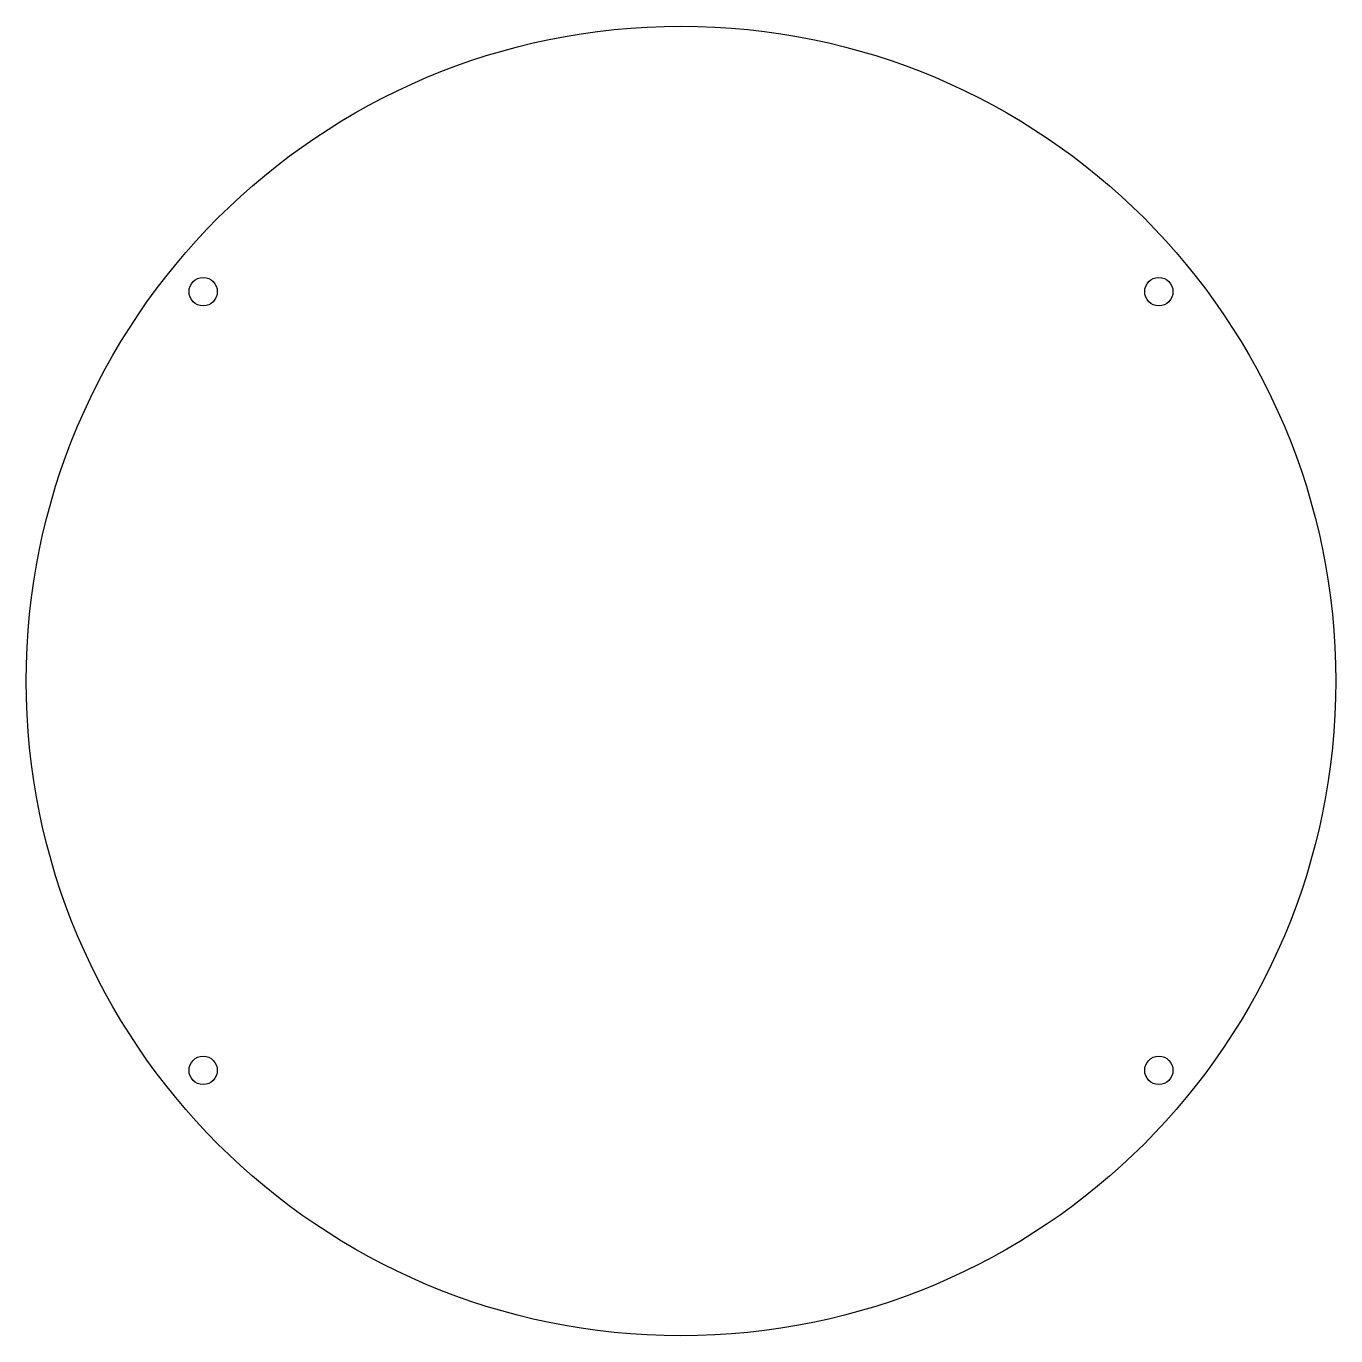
# Model space of a CAD drawing. Header units: inches. Extents: x 0.54 to 4.24, y 6.85 to 10.55.
import ezdxf

# ---------------------------------------------------------------- set-up
doc = ezdxf.new("R2010")
doc.units = ezdxf.units.IN
doc.header["$MEASUREMENT"] = 0

msp = doc.modelspace()

# ---------------------------------------------------------------- linework, layer by layer
at = {"color": 7, "linetype": 'Continuous'}
for centre, radius in [((2.3864, 8.6966), 1.85), ((1.0364, 9.7966), 0.04), ((3.7364, 9.7966), 0.04), ((1.0364, 7.5966), 0.04), ((3.7364, 7.5966), 0.04)]:
    msp.add_circle(centre, radius, dxfattribs=at)

doc.saveas('drawing.dxf')
